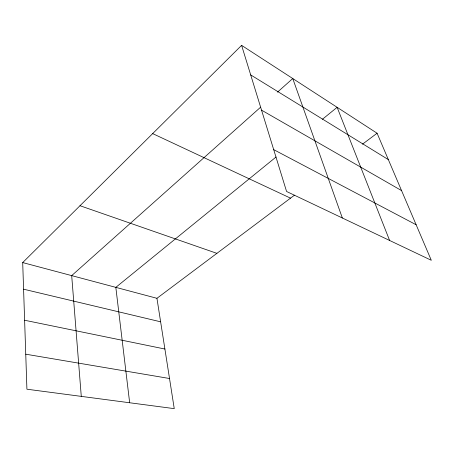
<?xml version="1.0" encoding="UTF-8"?>
<svg xmlns="http://www.w3.org/2000/svg" width="454" height="454" viewBox="0 0 454 454"><rect width="100%" height="100%" fill="white"/><g stroke="black" fill="none" stroke-linecap="round" stroke-linejoin="round"><path stroke-width="0.68" d="M294.459 195.192L156.942 298.306L174.251 408.64L26.917 389.209L22.7 262.582L241.602 45.36L377.087 133.232L431.3 260.284L286.576 191.48L241.602 45.36M260.636 107.178L71.692 275.618L81.277 396.376M277.485 92.151L292.756 78.536L342.344 217.988M276.077 156.988L115.827 287.365L129.662 402.76M322.431 119.271L337.129 107.32L389.6 240.455M362.502 144.168L377.087 133.232M25.753 354.194L169.529 378.511M24.618 320.246L164.904 349.03M23.585 289.192L160.631 321.812M22.7 262.582L156.942 298.306M80 205.719L216.898 253.349M152.675 133.607L290.515 198.148M273.7 149.638L416.136 224.753M261.544 110.152L401.563 190.601M250.693 74.91L388.34 159.604"/></g></svg>
